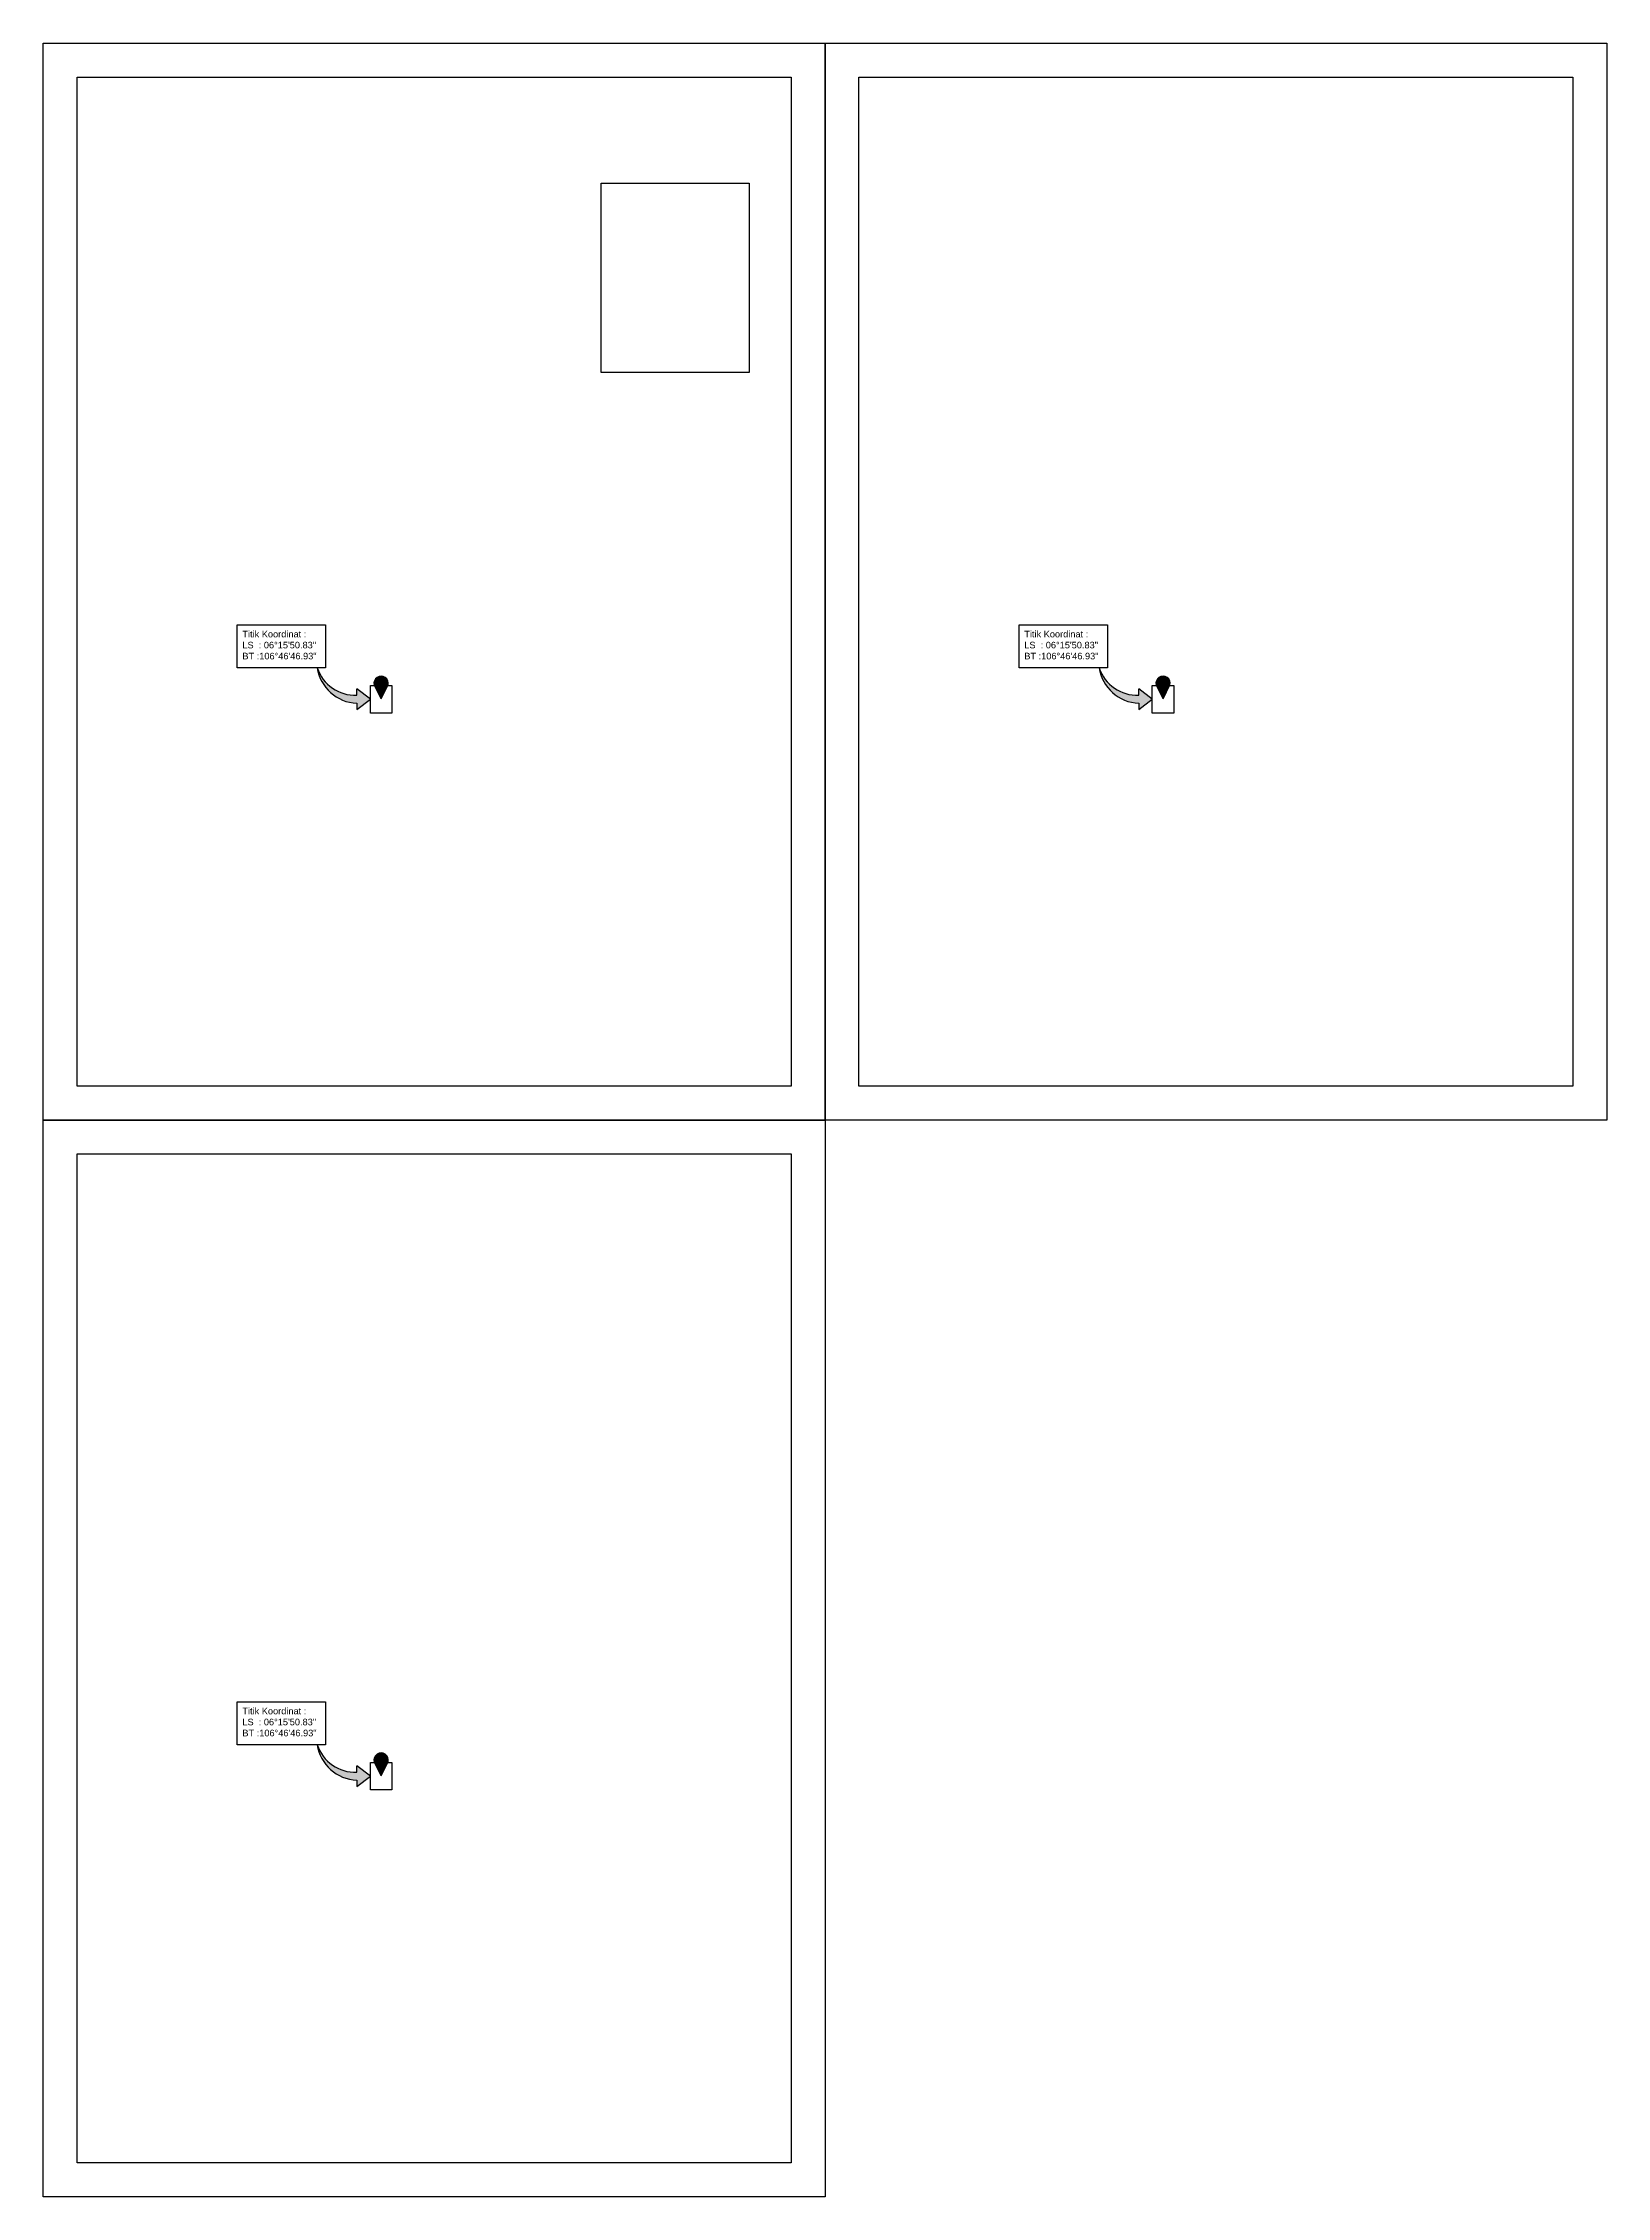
# Model space of a CAD drawing. Header units: millimetres. Extents: x 732789 to 734367, y 13383 to 14017.
# Drawn here: x 733907 to 734367, y 13383 to 14017 of the extents above; entities that cross this region are included whole.
import ezdxf

# ---------------------------------------------------------------- set-up
doc = ezdxf.new("R2010")
doc.units = ezdxf.units.MM
doc.styles.get("Standard").update_dxf_attribs({"font": 'arial.ttf'})
picture_1 = doc.add_image_def('image1.png', size_in_pixel=(591, 835))
picture_2 = doc.add_image_def('image2.png', size_in_pixel=(591, 835))
picture_3 = doc.add_image_def('image3.png', size_in_pixel=(591, 835))

msp = doc.modelspace()

# ---------------------------------------------------------------- hatches: boundary and pattern name
at = {"true_color": 0x939598, "transparency": 33554643}
h = msp.add_hatch(color=252, dxfattribs=at)
h.dxf.hatch_style = 1
h.set_gradient(color1=(147, 149, 152), color2=(0, 0, 255), rotation=236)
h.paths.add_polyline_path([(733999.151, 13827.224), (733999.151, 13825.358, -0.332335), (733987.492, 13833.428, 0.3572193), (733999.151, 13823.01), (733999.151, 13821.143), (734003.165, 13824.184)])
h = msp.add_hatch(color=1)
h.dxf.hatch_style = 1
h.paths.add_polyline_path([(734008.361, 13828.389, 1.2820948), (734004.28, 13828.389), (734006.32, 13824.307)])
h.paths.add_polyline_path([(734005.265, 13828.901, -1), (734007.376, 13828.901, -1)], flags=16)
at = {"true_color": 0xffffff}
h = msp.add_hatch(color=7, dxfattribs=at)
h.dxf.hatch_style = 1
h.paths.add_polyline_path([(734005.265, 13828.901, 1), (734007.376, 13828.901, 1)])
at = {"true_color": 0x939598, "transparency": 33554643}
h = msp.add_hatch(color=252, dxfattribs=at)
h.dxf.hatch_style = 1
h.set_gradient(color1=(147, 149, 152), color2=(0, 0, 255), rotation=236)
h.paths.add_polyline_path([(734229.357, 13827.224), (734229.357, 13825.358, -0.332335), (734217.698, 13833.428, 0.3572193), (734229.357, 13823.01), (734229.357, 13821.143), (734233.371, 13824.184)])
h = msp.add_hatch(color=1)
h.dxf.hatch_style = 1
h.paths.add_polyline_path([(734238.567, 13828.389, 1.2820948), (734234.486, 13828.389), (734236.526, 13824.307)])
h.paths.add_polyline_path([(734235.471, 13828.901, -1), (734237.582, 13828.901, -1)], flags=16)
at = {"true_color": 0xffffff}
h = msp.add_hatch(color=7, dxfattribs=at)
h.dxf.hatch_style = 1
h.paths.add_polyline_path([(734235.471, 13828.901, 1), (734237.582, 13828.901, 1)])
at = {"true_color": 0x939598, "transparency": 33554643}
h = msp.add_hatch(color=252, dxfattribs=at)
h.dxf.hatch_style = 1
h.set_gradient(color1=(147, 149, 152), color2=(0, 0, 255), rotation=236)
h.paths.add_polyline_path([(733999.151, 13510.233), (733999.151, 13508.366, -0.332335), (733987.492, 13516.436, 0.3572193), (733999.151, 13506.018), (733999.151, 13504.151), (734003.165, 13507.192)])
h = msp.add_hatch(color=1)
h.dxf.hatch_style = 1
h.paths.add_polyline_path([(734008.361, 13511.397, 1.2820948), (734004.28, 13511.397), (734006.32, 13507.315)])
h.paths.add_polyline_path([(734005.265, 13511.909, -1), (734007.376, 13511.909, -1)], flags=16)
at = {"true_color": 0xffffff}
h = msp.add_hatch(color=7, dxfattribs=at)
h.dxf.hatch_style = 1
h.paths.add_polyline_path([(734005.265, 13511.909, 1), (734007.376, 13511.909, 1)])

# ---------------------------------------------------------------- linework, layer by layer
for points in [[(733906.794, 14017.326), (734137, 14017.326), (734137, 13700.334), (733906.794, 13700.334)], [(734137, 14017.326), (734367.206, 14017.326), (734367.206, 13700.334), (734137, 13700.334)], [(734071.141, 13976.111), (734114.693, 13976.111), (734114.693, 13920.392), (734071.141, 13920.392)], [(733906.794, 13700.334), (734137, 13700.334), (734137, 13383.343), (733906.794, 13383.343)]]:
    msp.add_lwpolyline(points, close=True)
for points in [[(733916.794, 14007.326), (734127, 14007.326), (734127, 13710.334), (733916.794, 13710.334), (733916.794, 14007.326)], [(734357.206, 13710.334), (734147, 13710.334), (734147, 14007.326)], [(733999.151, 13825.354), (733999.151, 13827.217)], [(733999.151, 13825.354), (733999.151, 13827.217)], [(733999.151, 13821.146), (734003.158, 13824.182), (733999.151, 13827.217)], [(734006.32, 13824.307), (734004.28, 13828.389)], [(734006.32, 13824.307), (734008.361, 13828.389)], [(734229.357, 13825.354), (734229.357, 13827.217)], [(734229.357, 13825.354), (734229.357, 13827.217)], [(734229.357, 13821.146), (734233.364, 13824.182), (734229.357, 13827.217)], [(734236.526, 13824.307), (734234.486, 13828.389)], [(734236.526, 13824.307), (734238.567, 13828.389)], [(733999.151, 13823.01), (733999.151, 13821.146)], [(733999.151, 13823.01), (733999.151, 13821.146)], [(734229.357, 13823.01), (734229.357, 13821.146)], [(734229.357, 13823.01), (734229.357, 13821.146)], [(733916.794, 13690.334), (734127, 13690.334)], [(734127, 13393.343), (733916.794, 13393.343), (733916.794, 13690.334)], [(733999.151, 13508.362), (733999.151, 13510.225)], [(733999.151, 13508.362), (733999.151, 13510.225)], [(733999.151, 13504.154), (734003.158, 13507.19), (733999.151, 13510.225)], [(734006.32, 13507.315), (734004.28, 13511.397)], [(734006.32, 13507.315), (734008.361, 13511.397)], [(733999.151, 13506.018), (733999.151, 13504.154)], [(733999.151, 13506.018), (733999.151, 13504.154)]]:
    msp.add_lwpolyline(points)
at = {"color": 5}
for points in [[(733963.976, 13846.042), (733989.988, 13846.042), (733989.988, 13833.428), (733963.976, 13833.428)], [(734194.182, 13846.042), (734220.194, 13846.042), (734220.194, 13833.428), (734194.182, 13833.428)], [(733963.976, 13529.05), (733989.988, 13529.05), (733989.988, 13516.436), (733963.976, 13516.436)]]:
    msp.add_lwpolyline(points, close=True, dxfattribs=at)
at = {"color": 1}
for points in [[(734003.158, 13828.239), (734009.502, 13828.239), (734009.502, 13820.124), (734003.158, 13820.124)], [(734233.364, 13828.239), (734239.708, 13828.239), (734239.708, 13820.124), (734233.364, 13820.124)], [(734003.158, 13511.248), (734009.502, 13511.248), (734009.502, 13503.132), (734003.158, 13503.132)]]:
    msp.add_lwpolyline(points, close=True, dxfattribs=at)
for centre in [(734006.32, 13828.901), (734236.526, 13828.901), (734006.32, 13511.909)]:
    msp.add_circle(centre, 1.056)
for centre, radius, start, end in [((733999.682, 13835.337), 12.339, 188.902997, 267.533836), ((733998.722, 13837.195), 11.844, 198.544486, 272.078291), ((734006.32, 13828.901), 2.104, 345.906575, 194.093425), ((734229.888, 13835.337), 12.339, 188.902997, 267.533836), ((734228.928, 13837.195), 11.844, 198.544486, 272.078291), ((734236.526, 13828.901), 2.104, 345.906575, 194.093425), ((733999.682, 13518.346), 12.339, 188.902997, 267.533836), ((733998.722, 13520.203), 11.844, 198.544486, 272.078291), ((734006.32, 13511.909), 2.104, 345.906575, 194.093425)]:
    msp.add_arc(centre, radius, start, end)

# ---------------------------------------------------------------- texts
at = {"color": 5, "char_height": 1.94005, "attachment_point": 1}
for insert in [(733965.465, 13844.328), (734195.671, 13844.328), (733965.465, 13527.336)]:
    msp.add_mtext_dynamic_manual_height_columns('Titik Koordinat : \\PLS  : 06°15\'50.83"\\PBT :106°46\'46.93"', width=62.0817, gutter_width=9.7, heights=[0], dxfattribs=dict(at, insert=insert))

# ---------------------------------------------------------------- pictures from other files: only their frames are drawn
image = msp.add_image(picture_1, insert=(733916.794, 13710.334), size_in_units=(210.206, 296.992))
image.dxf.flags = 7
image = msp.add_image(picture_3, insert=(734147, 13710.336), size_in_units=(210.205, 296.99))
image.dxf.flags = 7
image = msp.add_image(picture_2, insert=(733916.794, 13393.332), size_in_units=(210.214, 297.003))
image.dxf.flags = 7

doc.saveas('drawing.dxf')
